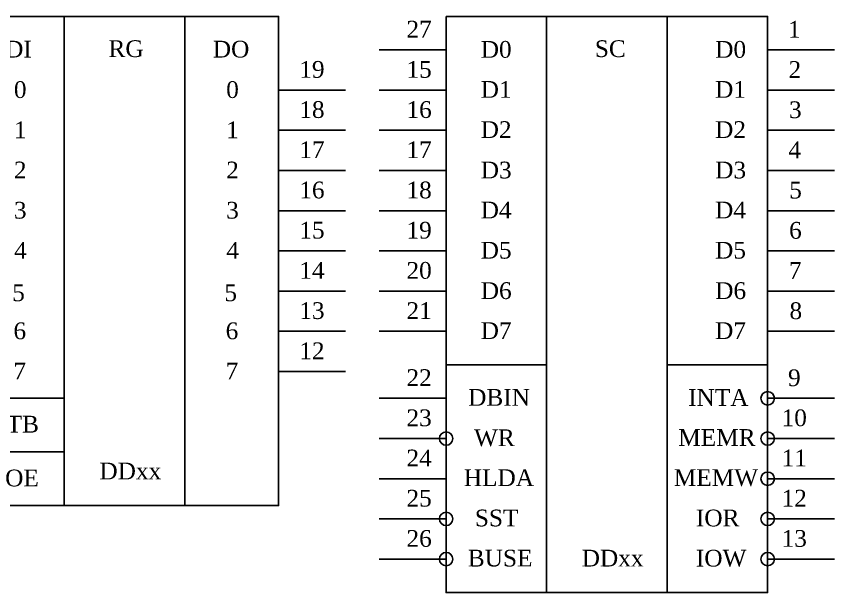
# Model space of a CAD drawing. Header units: millimetres. Extents: x 203 to 738, y -367 to 371.
# Drawn here: x 444.8 to 567, y 111 to 197 of the extents above; entities that cross this region are included whole.
import ezdxf

# ---------------------------------------------------------------- set-up
doc = ezdxf.new("R2010")
doc.units = ezdxf.units.MM

# ---------------------------------------------------------------- blocks, each defined once
blk = doc.blocks.new('Temp18')
for p, q in [((-43, 5), (-43, -81)), ((-25, 5), (-25, -81)), ((-58, 0), (-68, 0)), ((-10, 0), (0, 0)), ((-58, -6), (-68, -6)), ((-10, -6), (0, -6)), ((-58, -12), (-68, -12)), ((-10, -12), (0, -12)), ((-58, -18), (-68, -18)), ((-10, -18), (0, -18)), ((-58, -24), (-68, -24)), ((-10, -24), (0, -24)), ((-58, -30), (-68, -30)), ((-10, -30), (0, -30)), ((-58, -36), (-68, -36)), ((-10, -36), (0, -36)), ((-58, -42), (-68, -42)), ((-10, -42), (0, -42)), ((-43, -47), (-58, -47)), ((-10, -47), (-25, -47)), ((-58, -52), (-68, -52)), ((-10, -52), (0, -52)), ((-58, -58), (-68, -58)), ((-10, -58), (0, -58)), ((-58, -64), (-68, -64)), ((-10, -64), (0, -64)), ((-58, -70), (-68, -70)), ((-10, -70), (0, -70)), ((-58, -76), (-68, -76)), ((-10, -76), (0, -76))]:
    blk.add_line(p, q)
blk.add_lwpolyline([(-58, 5), (-10, 5), (-10, -81), (-58, -81)], close=True)
for centre in [(-10, -52), (-58, -58), (-10, -58), (-10, -64), (-58, -70), (-10, -70), (-58, -76), (-10, -76)]:
    blk.add_circle(centre, 1)
at = {"char_height": 2.5, "attachment_point": 1}
for s, insert, width in [('{\\fTimes New Roman|b0|i0|c0|p18;27}', (-63.92, 4.34), 4), ('{\\fTimes New Roman|b0|i0|c0|p18;1}', (-6.96, 4.32), 2.5), ('{\\fTimes New Roman|b0|i0|c0|p18;D0}', (-52.83, 1.32), 5), ('{\\fTimes New Roman|b0|i0|c0|p18;SC}', (-35.8, 1.43), 5.6071), ('{\\fTimes New Roman|b0|i0|c0|p18;D0}', (-17.83, 1.32), 5), ('{\\fTimes New Roman|b0|i0|c0|p18;15}', (-63.92, -1.66), 4), ('{\\fTimes New Roman|b0|i0|c0|p18;2}', (-6.88, -1.68), 2.5), ('{\\fTimes New Roman|b0|i0|c0|p18;D1}', (-52.84, -4.65), 5), ('{\\fTimes New Roman|b0|i0|c0|p18;D1}', (-17.85, -4.65), 5), ('{\\fTimes New Roman|b0|i0|c0|p18;16}', (-63.92, -7.66), 4), ('{\\fTimes New Roman|b0|i0|c0|p18;3}', (-6.81, -7.68), 2.5), ('{\\fTimes New Roman|b0|i0|c0|p18;D2}', (-52.84, -10.65), 5), ('{\\fTimes New Roman|b0|i0|c0|p18;D2}', (-17.85, -10.65), 5), ('{\\fTimes New Roman|b0|i0|c0|p18;17}', (-63.92, -13.66), 4), ('{\\fTimes New Roman|b0|i0|c0|p18;4}', (-6.91, -13.68), 2.5), ('{\\fTimes New Roman|b0|i0|c0|p18;D3}', (-52.83, -16.68), 5), ('{\\fTimes New Roman|b0|i0|c0|p18;D3}', (-17.83, -16.68), 5), ('{\\fTimes New Roman|b0|i0|c0|p18;18}', (-63.92, -19.66), 4), ('{\\fTimes New Roman|b0|i0|c0|p18;5}', (-6.78, -19.68), 2.5), ('{\\fTimes New Roman|b0|i0|c0|p18;D4}', (-52.84, -22.65), 5), ('{\\fTimes New Roman|b0|i0|c0|p18;D4}', (-17.85, -22.65), 5), ('{\\fTimes New Roman|b0|i0|c0|p18;19}', (-63.92, -25.66), 4), ('{\\fTimes New Roman|b0|i0|c0|p18;6}', (-6.8, -25.68), 2.5), ('{\\fTimes New Roman|b0|i0|c0|p18;D5}', (-52.84, -28.65), 5), ('{\\fTimes New Roman|b0|i0|c0|p18;D5}', (-17.85, -28.65), 5), ('{\\fTimes New Roman|b0|i0|c0|p18;20}', (-63.92, -31.66), 4), ('{\\fTimes New Roman|b0|i0|c0|p18;7}', (-6.83, -31.68), 2.5), ('{\\fTimes New Roman|b0|i0|c0|p18;D6}', (-52.83, -34.68), 5), ('{\\fTimes New Roman|b0|i0|c0|p18;D6}', (-17.83, -34.68), 5), ('{\\fTimes New Roman|b0|i0|c0|p18;21}', (-63.92, -37.66), 4), ('{\\fTimes New Roman|b0|i0|c0|p18;8}', (-6.74, -37.68), 2.5), ('{\\fTimes New Roman|b0|i0|c0|p18;D7}', (-52.84, -40.65), 5), ('{\\fTimes New Roman|b0|i0|c0|p18;D7}', (-17.85, -40.65), 5), ('{\\fTimes New Roman|b0|i0|c0|p18;22}', (-63.92, -47.66), 4), ('{\\fTimes New Roman|b0|i0|c0|p18;9}', (-6.96, -47.68), 2.5), ('{\\fTimes New Roman|b0|i0|c0|p18;DBIN}', (-54.71, -50.61), 9.5476), ('{\\fTimes New Roman|b0|i0|c0|p18;INTA}', (-21.87, -50.63), 9.2949), ('{\\fTimes New Roman|b0|i0|c0|p18;23}', (-63.92, -53.66), 4), ('{\\fTimes New Roman|b0|i0|c0|p18;10}', (-7.92, -53.66), 4), ('{\\fTimes New Roman|b0|i0|c0|p18;WR}', (-53.83, -56.64), 6.6071), ('{\\fTimes New Roman|b0|i0|c0|p18;MEMR}', (-23.35, -56.6), 11.5175), ('{\\fTimes New Roman|b0|i0|c0|p18;24}', (-63.92, -59.66), 4), ('{\\fTimes New Roman|b0|i0|c0|p18;11}', (-7.92, -59.66), 4), ('{\\fTimes New Roman|b0|i0|c0|p18;HLDA}', (-55.36, -62.6), 10.4405), ('{\\fTimes New Roman|b0|i0|c0|p18;MEMW}', (-24.01, -62.58), 12.7), ('{\\fTimes New Roman|b0|i0|c0|p18;25}', (-63.92, -65.66), 4), ('{\\fTimes New Roman|b0|i0|c0|p18;12}', (-7.92, -65.66), 4), ('{\\fTimes New Roman|b0|i0|c0|p18;SST}', (-53.71, -68.61), 7.5965), ('{\\fTimes New Roman|b0|i0|c0|p18;IOR}', (-20.71, -68.61), 7.0123), ('{\\fTimes New Roman|b0|i0|c0|p18;26}', (-63.92, -71.66), 4), ('{\\fTimes New Roman|b0|i0|c0|p18;13}', (-7.92, -71.66), 4), ('{\\fTimes New Roman|b0|i0|c0|p18;BUSE}', (-54.76, -74.6), 10.0702), ('{\\fTimes New Roman|b0|i0|c0|p18;IOW}', (-20.71, -74.61), 8.125)]:
    blk.add_mtext(s, dxfattribs=dict(at, insert=insert, width=width))
blk = doc.blocks.new('РГ КР580ИР82_')
for p, q in [((-42, 11), (-42, -62)), ((-24, 11), (-24, -62)), ((-56, 0), (-66, 0)), ((-10, 0), (0, 0)), ((-56, -6), (-66, -6)), ((-10, -6), (0, -6)), ((-56, -12), (-66, -12)), ((-10, -12), (0, -12)), ((-56, -18), (-66, -18)), ((-10, -18), (0, -18)), ((-56, -24), (-66, -24)), ((-10, -24), (0, -24)), ((-56, -30), (-66, -30)), ((-10, -30), (0, -30)), ((-56, -36), (-66, -36)), ((-10, -36), (0, -36)), ((-56, -42), (-66, -42)), ((-10, -42), (0, -42)), ((-42, -46), (-56, -46)), ((-56, -50), (-66, -50)), ((-56, -54), (-42, -54)), ((-56, -58), (-66, -58))]:
    blk.add_line(p, q)
blk.add_lwpolyline([(-56, 11), (-10, 11), (-10, -62), (-56, -62)], close=True)
blk.add_circle((-56, -58), 1)
at = {"char_height": 2.5, "attachment_point": 1}
for s, insert, width in [('{\\fTimes New Roman|b0|i0|c0|p18;DI}', (-50.83, 7.36), 5.5469), ('{\\fTimes New Roman|b0|i0|c0|p18;RG}', (-35.4, 7.43), 5.6071), ('{\\fTimes New Roman|b0|i0|c0|p18;DO}', (-19.83, 7.36), 5.5469), ('{\\fTimes New Roman|b0|i0|c0|p18;1}', (-60.96, 4.32), 2.5), ('{\\fTimes New Roman|b0|i0|c0|p18;19}', (-6.92, 4.34), 4), ('{\\fTimes New Roman|b0|i0|c0|p18;0}', (-49.52, 1.32), 2.5), ('{\\fTimes New Roman|b0|i0|c0|p18;0}', (-17.83, 1.32), 2.5), ('{\\fTimes New Roman|b0|i0|c0|p18;2}', (-60.88, -1.68), 2.5), ('{\\fTimes New Roman|b0|i0|c0|p18;18}', (-6.92, -1.66), 4), ('{\\fTimes New Roman|b0|i0|c0|p18;1}', (-49.52, -4.68), 2.5), ('{\\fTimes New Roman|b0|i0|c0|p18;1}', (-17.83, -4.68), 2.5), ('{\\fTimes New Roman|b0|i0|c0|p18;3}', (-60.81, -7.68), 2.5), ('{\\fTimes New Roman|b0|i0|c0|p18;17}', (-6.92, -7.66), 4), ('{\\fTimes New Roman|b0|i0|c0|p18;2}', (-49.52, -10.68), 2.5), ('{\\fTimes New Roman|b0|i0|c0|p18;2}', (-17.83, -10.68), 2.5), ('{\\fTimes New Roman|b0|i0|c0|p18;4}', (-60.91, -13.68), 2.5), ('{\\fTimes New Roman|b0|i0|c0|p18;16}', (-6.92, -13.66), 4), ('{\\fTimes New Roman|b0|i0|c0|p18;3}', (-49.52, -16.68), 2.5), ('{\\fTimes New Roman|b0|i0|c0|p18;3}', (-17.83, -16.68), 2.5), ('{\\fTimes New Roman|b0|i0|c0|p18;5}', (-60.78, -19.68), 2.5), ('{\\fTimes New Roman|b0|i0|c0|p18;15}', (-6.92, -19.66), 4), ('{\\fTimes New Roman|b0|i0|c0|p18;4}', (-49.5, -22.68), 2.5), ('{\\fTimes New Roman|b0|i0|c0|p18;4}', (-17.81, -22.68), 2.5), ('{\\fTimes New Roman|b0|i0|c0|p18;14}', (-6.92, -25.66), 4), ('{\\fTimes New Roman|b0|i0|c0|p18;6}', (-60.8, -25.68), 2.5), ('{\\fTimes New Roman|b0|i0|c0|p18;5}', (-49.78, -29), 2.5), ('{\\fTimes New Roman|b0|i0|c0|p18;5}', (-18.1, -29), 2.5), ('{\\fTimes New Roman|b0|i0|c0|p18;7}', (-60.83, -31.68), 2.5), ('{\\fTimes New Roman|b0|i0|c0|p18;13}', (-6.92, -31.66), 4), ('{\\fTimes New Roman|b0|i0|c0|p18;6}', (-49.59, -34.68), 2.5), ('{\\fTimes New Roman|b0|i0|c0|p18;6}', (-17.91, -34.68), 2.5), ('{\\fTimes New Roman|b0|i0|c0|p18;8}', (-60.74, -37.68), 2.5), ('{\\fTimes New Roman|b0|i0|c0|p18;12}', (-6.92, -37.66), 4), ('{\\fTimes New Roman|b0|i0|c0|p18;7}', (-49.59, -40.68), 2.5), ('{\\fTimes New Roman|b0|i0|c0|p18;7}', (-17.91, -40.68), 2.5), ('{\\fTimes New Roman|b0|i0|c0|p18;11}', (-61.93, -45.66), 4), ('{\\fTimes New Roman|b0|i0|c0|p18;STB}', (-52.71, -48.61), 8.125), ('{\\fTimes New Roman|b0|i0|c0|p18;9}', (-60.91, -53.68), 2.5), ('{\\fTimes New Roman|b0|i0|c0|p18;OE}', (-50.83, -56.64), 5.9643)]:
    blk.add_mtext(s, dxfattribs=dict(at, insert=insert, width=width))

msp = doc.modelspace()

# ---------------------------------------------------------------- block references
for name, p in [('РГ КР580ИР82_', (494, 186)), ('Temp18', (567, 192))]:
    msp.add_blockref(name, p)

# ---------------------------------------------------------------- texts
at = {"char_height": 2.5, "width": 9.5794, "attachment_point": 1}
for insert in [(457.24, 130.4), (529.24, 117.4)]:
    msp.add_mtext('{\\fTimes New Roman|b0|i0|c0|p18;DDxx}', dxfattribs=dict(at, insert=insert))

doc.saveas('drawing.dxf')
